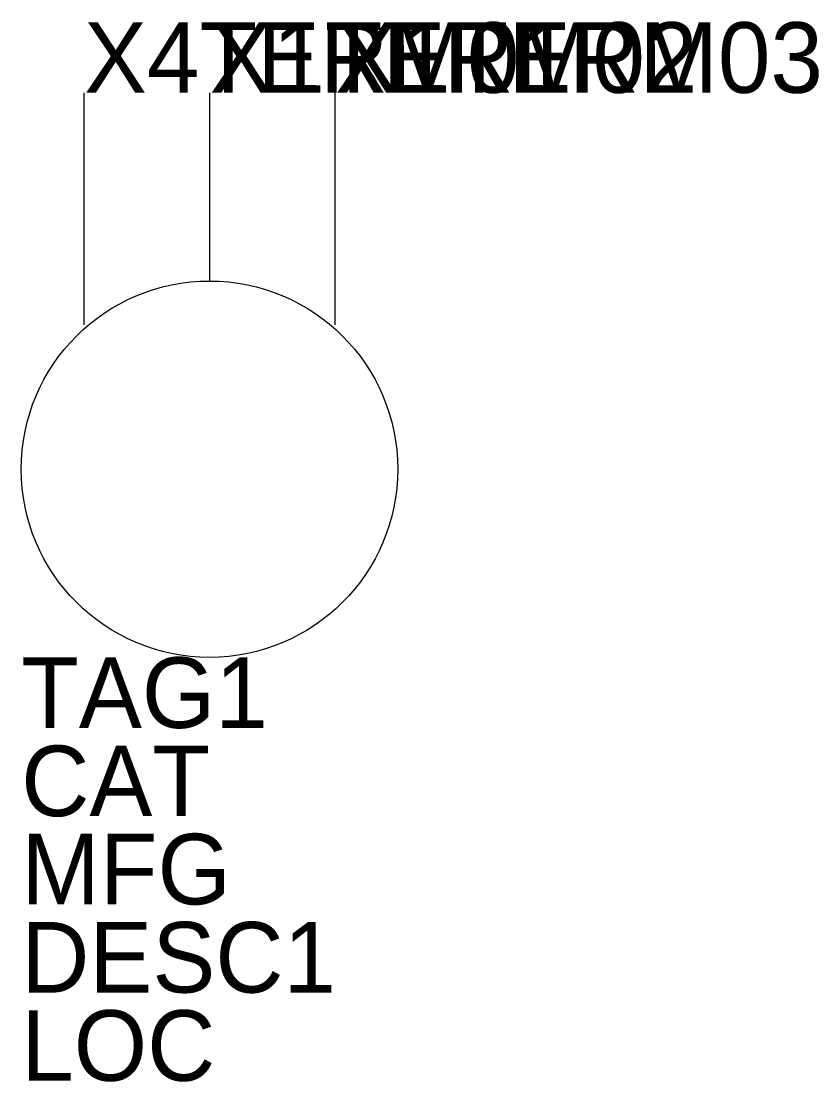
# Model space of a CAD drawing. Extents: x -0.33 to 1.08, y -1.25 to 0.63.
import ezdxf

# ---------------------------------------------------------------- set-up
doc = ezdxf.new("R2010")
doc.units = 0
doc.layers.get('0').update_dxf_attribs({"linetype": 'CONTINUOUS'})

msp = doc.modelspace()

# ---------------------------------------------------------------- linework, layer by layer
for p, q in [((-0.22222, 0.5), (-0.22222, 0.08889)), ((0, 0.5), (0, 0.16667)), ((0.22222, 0.5), (0.22222, 0.08889))]:
    msp.add_line(p, q)
msp.add_circle((0, -0.16667), 0.33333)

# ---------------------------------------------------------------- texts
at = {"flags": 1}
for tag, p in [('X4TERM01', (-0.22222, 0.5)), ('X1TERM02', (0, 0.5)), ('X1TERM03', (0.22222, 0.5))]:
    msp.add_attdef(tag, p, '', height=0.125, dxfattribs=at)
for tag, p in [('TAG1', (-0.33333, -0.625)), ('CAT', (-0.33333, -0.78125)), ('MFG', (-0.33333, -0.9375)), ('DESC1', (-0.33333, -1.09375)), ('LOC', (-0.33333, -1.25))]:
    msp.add_attdef(tag, p, '', height=0.125)

doc.saveas('drawing.dxf')
